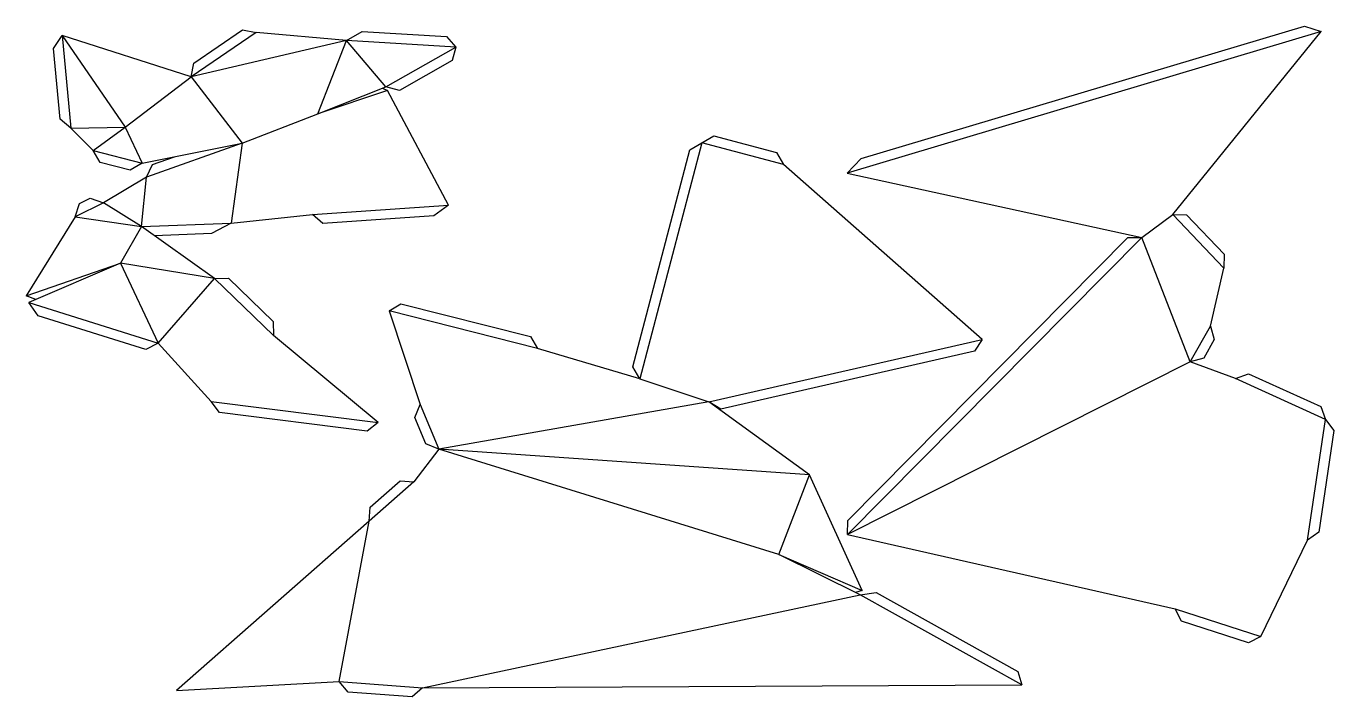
# Model space of a CAD drawing. Extents: x 685 to 1350, y 97 to 438.
import ezdxf

# ---------------------------------------------------------------- set-up
doc = ezdxf.new("R2010")
doc.units = 0

msp = doc.modelspace()

# ---------------------------------------------------------------- linework, layer by layer
at = {"layer": 'CutLine', "color": 8, "linetype": 'CONTINUOUS'}
for p, q in [((698.746879, 426.582883), (703.150611, 433.163103)), ((768.878391, 412.183154), (703.150611, 433.163103)), ((770.185332, 419.132392), (794.95358, 436.059081)), ((794.95358, 436.059081), (801.902818, 434.752139)), ((847.764278, 430.768242), (801.902818, 434.752139)), ((847.764278, 430.768242), (855.825693, 435.284235)), ((855.825693, 435.284235), (898.742697, 432.657699)), ((898.742697, 432.657699), (903.42793, 427.361606)), ((1109.590817, 370.621796), (1334.938039, 437.997669)), ((1267.969265, 342.129854), (1343.388342, 435.305499)), ((1334.938039, 437.997669), (1343.388342, 435.305499)), ((702.128287, 390.595987), (698.746879, 426.582883)), ((903.42793, 427.361606), (901.549051, 420.544729)), ((768.878391, 412.183154), (770.185332, 419.132392)), ((901.549051, 420.544729), (874.694283, 405.294898)), ((833.226676, 393.298823), (867.877406, 407.173777)), ((866.050777, 406.442353), (868.615409, 405.165795)), ((874.694283, 405.294898), (867.877406, 407.173777)), ((899.664179, 346.967442), (868.615409, 405.165795)), ((707.57411, 386.085665), (702.128287, 390.595987)), ((707.57411, 386.085665), (718.941827, 374.727825)), ((1028.515367, 378.652451), (1034.632039, 382.200172)), ((1034.632039, 382.200172), (1066.494189, 373.7307)), ((722.525446, 368.632115), (718.941827, 374.727825)), ((743.885713, 368.254104), (794.710475, 378.479743)), ((993.471632, 264.587614), (1022.411681, 375.082434)), ((1022.411681, 375.082434), (1028.515367, 378.652451)), ((1066.494189, 373.7307), (1070.04191, 367.614028)), ((737.790004, 364.670484), (722.525446, 368.632115)), ((743.885713, 368.254104), (737.790004, 364.670484)), ((746.132356, 361.218151), (749.169622, 367.603683)), ((749.169622, 367.603683), (760.28602, 371.553747)), ((1170.992726, 278.55677), (1070.04191, 367.614028)), ((1102.380023, 363.247163), (1109.590817, 370.621796)), ((746.132356, 361.218151), (724.188129, 348.14758)), ((1102.380023, 363.247163), (1252.232833, 330.43249)), ((709.790012, 341.011774), (712.049683, 347.712064)), ((712.049683, 347.712064), (717.487839, 350.407251)), ((717.487839, 350.407251), (724.188129, 348.14758)), ((899.664179, 346.967442), (892.204962, 341.438983)), ((709.790012, 341.011774), (684.916896, 300.797589)), ((789.151646, 337.798737), (830.49268, 342.177902)), ((835.826117, 337.535226), (830.49268, 342.177902)), ((892.204962, 341.438983), (835.826117, 337.535226)), ((1267.969265, 342.129854), (1275.038134, 341.953524)), ((1275.038134, 341.953524), (1294.046413, 321.972679)), ((780.773444, 309.588227), (743.534552, 335.997126)), ((789.151646, 337.798737), (779.126654, 332.39891)), ((779.126654, 332.39891), (750.218274, 331.257196)), ((1102.682107, 186.461419), (1245.161856, 330.396559)), ((1245.161856, 330.396559), (1252.232833, 330.43249)), ((1294.046413, 321.972679), (1293.870083, 314.90381)), ((732.917609, 317.421891), (686.272753, 297.304901)), ((1287.120259, 285.333782), (1293.870083, 314.90381)), ((780.773444, 309.588227), (787.843701, 309.695317)), ((787.843701, 309.695317), (810.504255, 287.710984)), ((689.843869, 298.845052), (684.916896, 300.797589)), ((690.94454, 290.602101), (686.272753, 297.304901)), ((869.45253, 293.132409), (875.527062, 296.75181)), ((869.45253, 293.132409), (885.315763, 245.459649)), ((875.527062, 296.75181), (941.301404, 280.093493)), ((745.847684, 273.405578), (690.94454, 290.602101)), ((810.504255, 287.710984), (810.611346, 280.640727)), ((863.911786, 236.293245), (810.611346, 280.640727)), ((941.301404, 280.093493), (944.920805, 274.018961)), ((1287.120259, 285.333782), (1289.034354, 278.526709)), ((752.113596, 276.682519), (745.847684, 273.405578)), ((752.113596, 276.682519), (778.922716, 246.996782)), ((997.041649, 258.483928), (944.920805, 274.018961)), ((1170.992726, 278.55677), (1167.230015, 272.569951)), ((1289.034354, 278.526709), (1283.703702, 269.025437)), ((1167.230015, 272.569951), (1038.096215, 243.111339)), ((1283.703702, 269.025437), (1276.896629, 267.111342)), ((1299.935419, 258.646322), (1276.896629, 267.111342)), ((997.041649, 258.483928), (993.471632, 264.587614)), ((1299.935419, 258.646322), (1306.555025, 261.132446)), ((1306.555025, 261.132446), (1343.19899, 244.498175)), ((783.258764, 241.411204), (778.922716, 246.996782)), ((1038.096215, 243.111339), (1032.109395, 246.87405)), ((1083.213072, 209.761276), (1032.109395, 246.87405)), ((858.326207, 231.957198), (783.258764, 241.411204)), ((882.62045, 238.922426), (885.315763, 245.459649)), ((1343.19899, 244.498175), (1345.685114, 237.878569)), ((863.911786, 236.293245), (858.326207, 231.957198)), ((888.208394, 225.493978), (882.62045, 238.922426)), ((1345.685114, 237.878569), (1349.893659, 232.196303)), ((1349.893659, 232.196303), (1342.201474, 180.570572)), ((894.745617, 222.798664), (882.140684, 206.134464)), ((894.745617, 222.798664), (888.208394, 225.493978)), ((859.809005, 193.175429), (875.084415, 206.591692)), ((875.084415, 206.591692), (882.140684, 206.134464)), ((1110.105822, 150.759999), (1083.213072, 209.761276)), ((859.351777, 186.11916), (859.809005, 193.175429)), ((1102.606074, 179.277336), (1102.682107, 186.461419)), ((859.351777, 186.11916), (761.383683, 99.968535)), ((1342.201474, 180.570572), (1336.519208, 176.362027)), ((1102.606074, 179.277336), (1269.253546, 141.521689)), ((1312.806212, 127.49242), (1336.519208, 176.362027)), ((1109.089532, 148.570982), (1067.714059, 169.110718)), ((1110.105822, 150.759999), (1106.580242, 149.81665)), ((1109.089532, 148.570982), (1117.196156, 149.777241)), ((1117.196156, 149.777241), (1189.22943, 109.633678)), ((1272.47969, 135.229472), (1269.253546, 141.521689)), ((1306.513995, 124.266276), (1272.47969, 135.229472)), ((1312.806212, 127.49242), (1306.513995, 124.266276)), ((1189.22943, 109.633678), (1191.162986, 102.832108)), ((761.383683, 99.968535), (844.028443, 104.448305)), ((848.646938, 99.093914), (844.028443, 104.448305)), ((886.498123, 101.314483), (881.143732, 96.695988)), ((886.498123, 101.314483), (1191.162986, 102.832108)), ((881.143732, 96.695988), (848.646938, 99.093914))]:
    msp.add_line(p, q, dxfattribs=at)
at = {"layer": 'MountainLine', "color": 5, "linetype": 'CONTINUOUS'}
for p, q in [((867.877406, 407.173777), (847.764278, 430.768242)), ((903.42793, 427.361606), (847.764278, 430.768242)), ((735.239862, 386.585713), (768.878391, 412.183154)), ((768.878391, 412.183154), (794.710475, 378.479743)), ((718.941827, 374.727825), (735.239862, 386.585713)), ((1293.870083, 314.90381), (1267.969265, 342.129854)), ((1276.896629, 267.111342), (1252.232833, 330.43249)), ((732.917609, 317.421891), (752.113596, 276.682519)), ((752.113596, 276.682519), (780.773444, 309.588227)), ((1276.896629, 267.111342), (1102.606074, 179.277336)), ((778.922716, 246.996782), (863.911786, 236.293245)), ((1032.109395, 246.87405), (894.745617, 222.798664)), ((1336.519208, 176.362027), (1345.685114, 237.878569)), ((1067.714059, 169.110718), (894.745617, 222.798664)), ((1083.213072, 209.761276), (894.745617, 222.798664)), ((1067.714059, 169.110718), (1083.213072, 209.761276)), ((844.028443, 104.448305), (859.351777, 186.11916)), ((1067.714059, 169.110718), (1110.105822, 150.759999))]:
    msp.add_line(p, q, dxfattribs=at)
at = {"layer": 'ValleyLine', "color": 1, "linetype": 'CONTINUOUS'}
for p, q in [((703.150611, 433.163103), (735.239862, 386.585713)), ((703.150611, 433.163103), (707.57411, 386.085665)), ((801.902818, 434.752139), (768.878391, 412.183154)), ((1343.388342, 435.305499), (1102.380023, 363.247163)), ((847.764278, 430.768242), (768.878391, 412.183154)), ((833.226676, 393.298823), (847.764278, 430.768242)), ((867.877406, 407.173777), (903.42793, 427.361606)), ((868.615409, 405.165795), (833.226676, 393.298823)), ((794.710475, 378.479743), (833.226676, 393.298823)), ((707.57411, 386.085665), (735.239862, 386.585713)), ((735.239862, 386.585713), (743.885713, 368.254104)), ((718.941827, 374.727825), (743.885713, 368.254104)), ((794.710475, 378.479743), (746.132356, 361.218151)), ((794.710475, 378.479743), (789.151646, 337.798737)), ((1028.515367, 378.652451), (997.041649, 258.483928)), ((1070.04191, 367.614028), (1028.515367, 378.652451)), ((743.534552, 335.997126), (746.132356, 361.218151)), ((724.188129, 348.14758), (709.790012, 341.011774)), ((743.534552, 335.997126), (724.188129, 348.14758)), ((830.49268, 342.177902), (899.664179, 346.967442)), ((709.790012, 341.011774), (743.534552, 335.997126)), ((1252.232833, 330.43249), (1267.969265, 342.129854)), ((743.534552, 335.997126), (732.917609, 317.421891)), ((743.534552, 335.997126), (789.151646, 337.798737)), ((1252.232833, 330.43249), (1102.606074, 179.277336)), ((684.916896, 300.797589), (732.917609, 317.421891)), ((780.773444, 309.588227), (732.917609, 317.421891)), ((810.611346, 280.640727), (780.773444, 309.588227)), ((686.272753, 297.304901), (752.113596, 276.682519)), ((944.920805, 274.018961), (869.45253, 293.132409)), ((1276.896629, 267.111342), (1287.120259, 285.333782)), ((1032.109395, 246.87405), (1170.992726, 278.55677)), ((997.041649, 258.483928), (1032.109395, 246.87405)), ((1345.685114, 237.878569), (1299.935419, 258.646322)), ((885.315763, 245.459649), (894.745617, 222.798664)), ((882.140684, 206.134464), (859.351777, 186.11916)), ((886.498123, 101.314483), (1109.089532, 148.570982)), ((1191.162986, 102.832108), (1109.089532, 148.570982)), ((1269.253546, 141.521689), (1312.806212, 127.49242)), ((844.028443, 104.448305), (886.498123, 101.314483))]:
    msp.add_line(p, q, dxfattribs=at)

doc.saveas('drawing.dxf')
